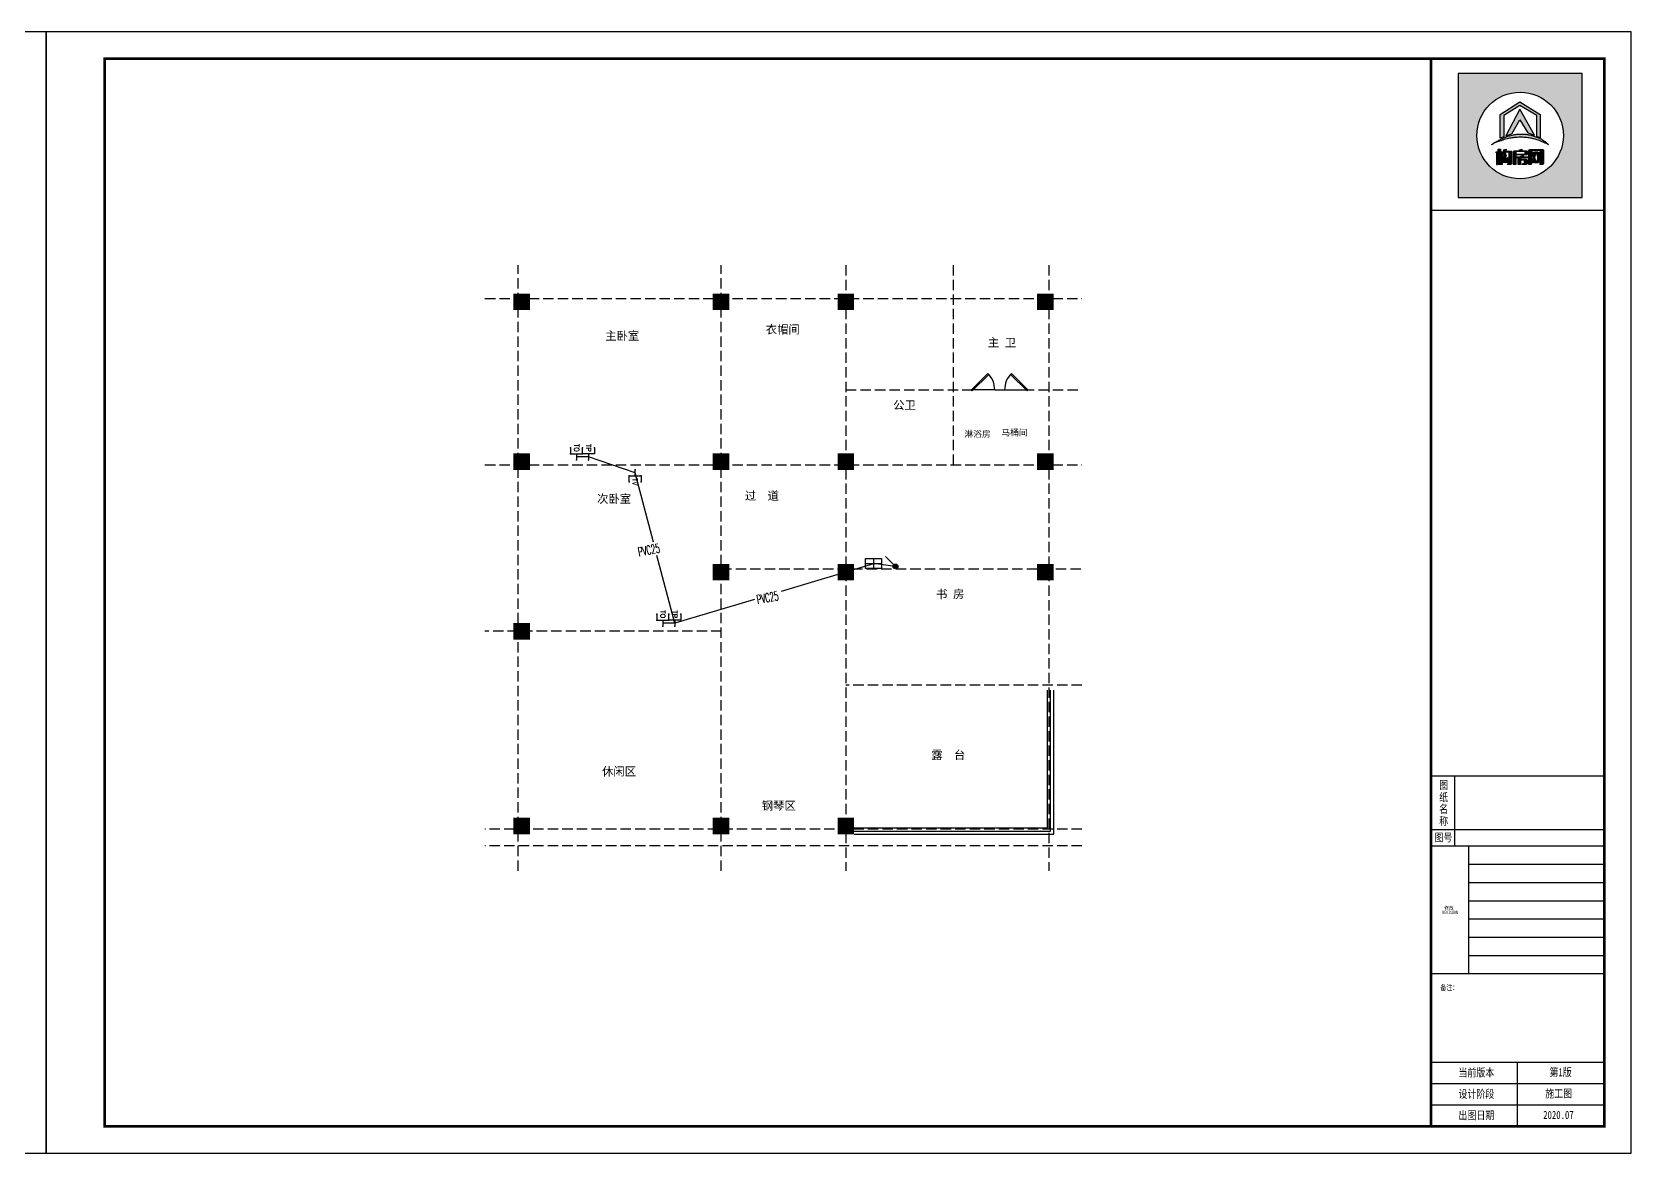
# Model space of a CAD drawing. Header units: millimetres. Extents: x -807114 to 42513, y -468455 to -61603.
# Drawn here: x 4050 to 42513, y -228981 to -202027 of the extents above; entities that cross this region are included whole.
import ezdxf
from ezdxf.enums import TextEntityAlignment as Align

# ---------------------------------------------------------------- set-up
doc = ezdxf.new("R2010")
doc.units = ezdxf.units.MM
doc.header["$LTSCALE"] = 1000
doc.linetypes.add('DASH', pattern=[0.35, 0.25, -0.1])
for name, color, linetype in [('EQUIP-箱柜', 3, 'Continuous'), ('EQUIP-通讯', 3, 'Continuous'), ('FF-FIXT', 31, 'Continuous'), ('KL截面', 30, 'Continuous'), ('LWIRE', 4, 'Continuous'), ('PUB_TEXT', 3, 'Continuous'), ('PUB_TITLE', 4, 'Continuous'), ('TEL_TEXT', 7, 'Continuous'), ('WIRE-照明', 230, 'Continuous'), ('建-窗', 4, 'Continuous'), ('建-轴', 1, 'Continuous')]:
    doc.layers.add(name, color=color, linetype=linetype)
doc.styles.add('_TCH_LABEL', font='COMPLEX', dxfattribs={"bigfont": 'GBCBIG'})
doc.styles.add('_TEL_DIM', font='SIMPLEX', dxfattribs={"width": 0.8, "height": 3.5, "bigfont": 'HZTXT'})
doc.styles.add('D', font='simhei.ttf', dxfattribs={"width": 0.75, "height": 7})
doc.styles.add('ZDBOX', font='simsun.ttc', dxfattribs={"width": 0.7})
doc.styles.add('宋体', font='simsun.ttc', dxfattribs={"width": 0.8})

# ---------------------------------------------------------------- blocks, each defined once
blk = doc.blocks.new('sadasfafa')
h = blk.add_hatch(color=252)
h.dxf.hatch_style = 1
h.paths.add_polyline_path([(1853311, -2488040), (1853311, -2490368), (1855639, -2490368), (1855639, -2488040)])
h.paths.add_polyline_path([(1855286, -2489204, 1), (1853664, -2489204, 1)], flags=16)
edge = h.paths.add_edge_path(flags=0)
edge.add_spline(control_points=[(1853945, -2489376), (1853935, -2489385), (1854022, -2489327), (1854064, -2489324), (1854178, -2489280), (1854273, -2489257), (1854375, -2489242), (1854470, -2489236), (1854555, -2489239), (1854630, -2489250), (1854700, -2489259), (1854781, -2489280), (1854854, -2489303), (1854917, -2489335), (1854967, -2489354), (1854993, -2489368), (1855014, -2489382), (1854982, -2489354), (1854965, -2489332), (1854910, -2489297), (1854854, -2489260), (1854784, -2489234), (1854713, -2489206), (1854640, -2489189), (1854569, -2489179), (1854497, -2489176), (1854414, -2489178), (1854321, -2489198), (1854229, -2489222), (1854147, -2489257), (1854080, -2489292), (1854021, -2489325), (1853977, -2489352), (1853953, -2489369), (1853945, -2489376)], knot_values=[0, 0, 0, 0, 114.670179, 423.637006, 763.89867, 1083.683754, 1343.405239, 1688.07646, 1952.326814, 2113.699055, 2375.693807, 2595.188681, 2872.839541, 3068.155951, 3238.592156, 3348.056762, 3361.095167, 3431.805845, 3527.265261, 3733.200323, 3952.805082, 4160.23278, 4398.128766, 4650.488133, 4837.16968, 5050.428326, 5308.684497, 5588.159898, 5913.430939, 6163.12325, 6398.139207, 6601.625078, 6772.549769, 6871.149972, 6871.149972, 6871.149972, 6871.149972], degree=3, periodic=1)
h.paths.add_polyline_path([(1854530, -2489580), (1854534, -2489580), (1854534, -2489603), (1854618, -2489603), (1854618, -2489621), (1854481, -2489621), (1854481, -2489650), (1854589, -2489650), (1854599, -2489656), (1854606, -2489666), (1854606, -2489733), (1854600, -2489742), (1854590, -2489750), (1854506, -2489750), (1854514, -2489740), (1854518, -2489731), (1854552, -2489731), (1854558, -2489728), (1854560, -2489721), (1854560, -2489675), (1854558, -2489670), (1854553, -2489667), (1854481, -2489667), (1854481, -2489750), (1854436, -2489750), (1854436, -2489626), (1854433, -2489621), (1854406, -2489621), (1854406, -2489603), (1854488, -2489603), (1854488, -2489590)], flags=0)
h.paths.add_polyline_path([(1854486, -2489468), (1854506, -2489461), (1854506, -2489485), (1854510, -2489489), (1854601, -2489489), (1854609, -2489494), (1854615, -2489502), (1854615, -2489556), (1854607, -2489564), (1854599, -2489569), (1854401, -2489569), (1854394, -2489573), (1854394, -2489750), (1854349, -2489750), (1854349, -2489504), (1854355, -2489495), (1854367, -2489489), (1854462, -2489489), (1854462, -2489474)], flags=0)
h.paths.add_polyline_path([(1854394, -2489554), (1854394, -2489512), (1854404, -2489506), (1854562, -2489506), (1854570, -2489513), (1854570, -2489554)], flags=0)
h.paths.add_polyline_path([(1854214, -2489569), (1854203, -2489632), (1854193, -2489683), (1854194, -2489689), (1854218, -2489689), (1854220, -2489683), (1854214, -2489633), (1854254, -2489614), (1854263, -2489686), (1854263, -2489700), (1854255, -2489709), (1854159, -2489709), (1854150, -2489702), (1854148, -2489692), (1854173, -2489569)], flags=0)
h.paths.add_polyline_path([(1854187, -2489466), (1854213, -2489458), (1854207, -2489496), (1854296, -2489496), (1854305, -2489498), (1854312, -2489505), (1854314, -2489513), (1854314, -2489733), (1854310, -2489741), (1854301, -2489750), (1854231, -2489750), (1854238, -2489741), (1854243, -2489730), (1854261, -2489730), (1854268, -2489727), (1854270, -2489720), (1854270, -2489531), (1854270, -2489526), (1854267, -2489521), (1854260, -2489516), (1854202, -2489516), (1854201, -2489534), (1854196, -2489558), (1854150, -2489558), (1854159, -2489535), (1854165, -2489504), (1854167, -2489471)], flags=0)
h.paths.add_polyline_path([(1854140, -2489544), (1854140, -2489750), (1854114, -2489750), (1854114, -2489544)], flags=0)
h.paths.add_polyline_path([(1854056, -2489544), (1854053, -2489750), (1854031, -2489750), (1854031, -2489544)], flags=0)
h.paths.add_polyline_path([(1854107, -2489459), (1854107, -2489508), (1854139, -2489508), (1854139, -2489527), (1854107, -2489527), (1854107, -2489750), (1854062, -2489750), (1854062, -2489527), (1854029, -2489527), (1854029, -2489508), (1854062, -2489508), (1854062, -2489459)], flags=0)
h.paths.add_polyline_path([(1854209, -2489211), (1854471, -2488714), (1854743, -2489200), (1854618, -2489155), (1854470, -2488913), (1854318, -2489172)], flags=0)
h.paths.add_polyline_path([(1854102, -2488808), (1854470, -2488575), (1854848, -2488810), (1854848, -2489247), (1854790, -2489223), (1854790, -2488832), (1854471, -2488643), (1854168, -2488829), (1854168, -2489231), (1854102, -2489257)], flags=0)
h.paths.add_polyline_path([(1854685, -2489750), (1854641, -2489750), (1854641, -2489488), (1854641, -2489484), (1854646, -2489475), (1854656, -2489467), (1854898, -2489467), (1854907, -2489471), (1854916, -2489478), (1854916, -2489731), (1854908, -2489743), (1854902, -2489750), (1854847, -2489750), (1854858, -2489732), (1854866, -2489731), (1854869, -2489724), (1854869, -2489718), (1854867, -2489718), (1854836, -2489718), (1854826, -2489684), (1854814, -2489718), (1854746, -2489718), (1854736, -2489684), (1854722, -2489718), (1854689, -2489718), (1854689, -2489709), (1854691, -2489709), (1854720, -2489621), (1854685, -2489512)], flags=0)
h.paths.add_polyline_path([(1854779, -2489518), (1854809, -2489621), (1854781, -2489709), (1854777, -2489709), (1854750, -2489621), (1854775, -2489518)], flags=0)
h = blk.add_hatch(color=7)
h.dxf.hatch_style = 1
h.paths.add_polyline_path([(1854102, -2489257), (1854168, -2489231), (1854168, -2488829), (1854471, -2488643), (1854790, -2488832), (1854790, -2489223), (1854848, -2489247), (1854848, -2488810), (1854470, -2488575), (1854102, -2488808)])
h = blk.add_hatch(color=7)
h.dxf.hatch_style = 1
h.paths.add_polyline_path([(1854318, -2489172), (1854470, -2488913), (1854618, -2489155), (1854743, -2489200), (1854471, -2488714), (1854209, -2489211)])
h = blk.add_hatch(color=7)
h.dxf.hatch_style = 1
edge = h.paths.add_edge_path()
edge.add_spline(control_points=[(1853945, -2489376), (1853953, -2489369), (1853977, -2489352), (1854021, -2489325), (1854080, -2489292), (1854147, -2489257), (1854229, -2489222), (1854321, -2489198), (1854414, -2489178), (1854497, -2489176), (1854569, -2489179), (1854640, -2489189), (1854713, -2489206), (1854784, -2489234), (1854854, -2489260), (1854910, -2489297), (1854965, -2489332), (1854982, -2489354), (1855014, -2489382), (1854993, -2489368), (1854967, -2489354), (1854917, -2489335), (1854854, -2489303), (1854781, -2489280), (1854700, -2489259), (1854630, -2489250), (1854555, -2489239), (1854470, -2489236), (1854375, -2489242), (1854273, -2489257), (1854178, -2489280), (1854064, -2489324), (1854022, -2489327), (1853935, -2489385), (1853945, -2489376)], knot_values=[0, 0, 0, 0, 98.600203, 269.524894, 473.010766, 708.026723, 957.719033, 1282.990074, 1562.465475, 1820.721647, 2033.980292, 2220.661839, 2473.021206, 2710.917192, 2918.34489, 3137.949649, 3343.884711, 3439.344127, 3510.054805, 3523.09321, 3632.557816, 3802.994021, 3998.310431, 4275.961291, 4495.456165, 4757.450917, 4918.823158, 5183.073513, 5527.744733, 5787.466218, 6107.251302, 6447.512966, 6756.479793, 6871.149972, 6871.149972, 6871.149972, 6871.149972], degree=3, periodic=1)
h = blk.add_hatch(color=7)
h.dxf.hatch_style = 1
h.paths.add_polyline_path([(1854062, -2489459), (1854062, -2489508), (1854029, -2489508), (1854029, -2489527), (1854062, -2489527), (1854062, -2489750), (1854107, -2489750), (1854107, -2489527), (1854139, -2489527), (1854139, -2489508), (1854107, -2489508), (1854107, -2489459)])
h = blk.add_hatch(color=7)
h.dxf.hatch_style = 1
h.paths.add_polyline_path([(1854031, -2489544), (1854031, -2489750), (1854053, -2489750), (1854056, -2489544)])
h = blk.add_hatch(color=7)
h.dxf.hatch_style = 1
h.paths.add_polyline_path([(1854114, -2489544), (1854114, -2489750), (1854140, -2489750), (1854140, -2489544)])
h = blk.add_hatch(color=7)
h.dxf.hatch_style = 1
h.paths.add_polyline_path([(1854173, -2489569), (1854148, -2489692), (1854150, -2489702), (1854159, -2489709), (1854255, -2489709), (1854263, -2489700), (1854263, -2489686), (1854254, -2489614), (1854214, -2489633), (1854220, -2489683), (1854218, -2489689), (1854194, -2489689), (1854193, -2489683), (1854203, -2489632), (1854214, -2489569)])
h = blk.add_hatch(color=7)
h.dxf.hatch_style = 1
h.paths.add_polyline_path([(1854167, -2489471), (1854165, -2489504), (1854159, -2489535), (1854150, -2489558), (1854196, -2489558), (1854201, -2489534), (1854202, -2489516), (1854260, -2489516), (1854267, -2489521), (1854270, -2489526), (1854270, -2489531), (1854270, -2489720), (1854268, -2489727), (1854261, -2489730), (1854243, -2489730), (1854238, -2489741), (1854231, -2489750), (1854301, -2489750), (1854310, -2489741), (1854314, -2489733), (1854314, -2489513), (1854312, -2489505), (1854305, -2489498), (1854296, -2489496), (1854207, -2489496), (1854213, -2489458), (1854187, -2489466)])
h = blk.add_hatch(color=7)
h.dxf.hatch_style = 1
h.paths.add_polyline_path([(1854462, -2489474), (1854462, -2489489), (1854367, -2489489), (1854355, -2489495), (1854349, -2489504), (1854349, -2489750), (1854394, -2489750), (1854394, -2489573), (1854401, -2489569), (1854599, -2489569), (1854607, -2489564), (1854615, -2489556), (1854615, -2489502), (1854609, -2489494), (1854601, -2489489), (1854510, -2489489), (1854506, -2489485), (1854506, -2489461), (1854486, -2489468)])
h.paths.add_polyline_path([(1854394, -2489554), (1854394, -2489512), (1854404, -2489506), (1854562, -2489506), (1854570, -2489513), (1854570, -2489554)], flags=16)
h = blk.add_hatch(color=7)
h.dxf.hatch_style = 1
h.paths.add_polyline_path([(1854488, -2489590), (1854488, -2489603), (1854406, -2489603), (1854406, -2489621), (1854433, -2489621), (1854436, -2489626), (1854436, -2489750), (1854481, -2489750), (1854481, -2489667), (1854553, -2489667), (1854558, -2489670), (1854560, -2489675), (1854560, -2489721), (1854558, -2489728), (1854552, -2489731), (1854518, -2489731), (1854514, -2489740), (1854506, -2489750), (1854590, -2489750), (1854600, -2489742), (1854606, -2489733), (1854606, -2489666), (1854599, -2489656), (1854589, -2489650), (1854481, -2489650), (1854481, -2489621), (1854618, -2489621), (1854618, -2489603), (1854534, -2489603), (1854534, -2489580), (1854530, -2489580)])
h = blk.add_hatch(color=7)
h.dxf.hatch_style = 1
h.paths.add_polyline_path([(1854685, -2489512), (1854685, -2489493), (1854693, -2489483), (1854862, -2489483), (1854869, -2489491), (1854869, -2489724), (1854866, -2489731), (1854858, -2489732), (1854847, -2489750), (1854902, -2489750), (1854908, -2489743), (1854916, -2489731), (1854916, -2489478), (1854907, -2489471), (1854898, -2489467), (1854656, -2489467), (1854646, -2489475), (1854641, -2489484), (1854641, -2489488), (1854641, -2489750), (1854685, -2489750)])
h = blk.add_hatch(color=7)
h.dxf.hatch_style = 1
h.paths.add_polyline_path([(1854866, -2489709), (1854840, -2489621), (1854866, -2489512), (1854836, -2489512), (1854824, -2489558), (1854808, -2489512), (1854745, -2489512), (1854734, -2489557), (1854719, -2489512), (1854689, -2489512), (1854720, -2489621), (1854691, -2489709), (1854689, -2489709), (1854689, -2489710), (1854689, -2489718), (1854722, -2489718), (1854736, -2489684), (1854746, -2489718), (1854814, -2489718), (1854826, -2489684), (1854836, -2489718), (1854867, -2489718), (1854867, -2489709)])
h.paths.add_polyline_path([(1854779, -2489518), (1854809, -2489621), (1854781, -2489709), (1854777, -2489709), (1854750, -2489621), (1854775, -2489518)], flags=16)
for points in [[(1855639, -2488040), (1853311, -2488040), (1853311, -2490368), (1855639, -2490368)], [(1854102, -2489257), (1854102, -2488808), (1854470, -2488575), (1854848, -2488810), (1854848, -2489247), (1854790, -2489223), (1854790, -2488832), (1854471, -2488643), (1854168, -2488829), (1854168, -2489231)], [(1854209, -2489211), (1854318, -2489172), (1854470, -2488913), (1854618, -2489155), (1854743, -2489200), (1854471, -2488714)], [(1854062, -2489459), (1854107, -2489459), (1854107, -2489508), (1854139, -2489508), (1854139, -2489527), (1854107, -2489527), (1854107, -2489750), (1854062, -2489750), (1854062, -2489527), (1854029, -2489527), (1854029, -2489508), (1854062, -2489508)], [(1854056, -2489544), (1854031, -2489544), (1854031, -2489750), (1854053, -2489750)], [(1854114, -2489544), (1854140, -2489544), (1854140, -2489750), (1854114, -2489750)], [(1854462, -2489474), (1854486, -2489468), (1854506, -2489461), (1854506, -2489485), (1854510, -2489489), (1854601, -2489489), (1854609, -2489494), (1854615, -2489502), (1854615, -2489556), (1854607, -2489564), (1854599, -2489569), (1854401, -2489569), (1854394, -2489573), (1854394, -2489750), (1854349, -2489750), (1854349, -2489504), (1854355, -2489495), (1854367, -2489489), (1854462, -2489489)], [(1854394, -2489554), (1854570, -2489554), (1854570, -2489513), (1854562, -2489506), (1854404, -2489506), (1854394, -2489512)], [(1854488, -2489590), (1854530, -2489580), (1854534, -2489580), (1854534, -2489603), (1854618, -2489603), (1854618, -2489621), (1854481, -2489621), (1854481, -2489650), (1854589, -2489650), (1854599, -2489656), (1854606, -2489666), (1854606, -2489733), (1854600, -2489742), (1854590, -2489750), (1854506, -2489750), (1854514, -2489740), (1854518, -2489731), (1854552, -2489731), (1854558, -2489728), (1854560, -2489721), (1854560, -2489675), (1854558, -2489670), (1854553, -2489667), (1854481, -2489667), (1854481, -2489750), (1854436, -2489750), (1854436, -2489626), (1854433, -2489621), (1854406, -2489621), (1854406, -2489603), (1854488, -2489603)], [(1854641, -2489750), (1854641, -2489488), (1854641, -2489484), (1854646, -2489475), (1854656, -2489467), (1854898, -2489467), (1854907, -2489471), (1854916, -2489478), (1854916, -2489731), (1854908, -2489743), (1854902, -2489750), (1854847, -2489750), (1854858, -2489732), (1854866, -2489731), (1854869, -2489724), (1854869, -2489491), (1854862, -2489483), (1854693, -2489483), (1854685, -2489493), (1854685, -2489750)], [(1854775, -2489518), (1854779, -2489518), (1854809, -2489621), (1854781, -2489709), (1854777, -2489709), (1854750, -2489621)]]:
    blk.add_lwpolyline(points, close=True)
for points in [[(1854173, -2489569), (1854214, -2489569), (1854203, -2489632), (1854193, -2489683), (1854194, -2489689), (1854218, -2489689), (1854220, -2489683), (1854214, -2489633), (1854254, -2489614), (1854263, -2489686), (1854263, -2489700), (1854255, -2489709), (1854159, -2489709), (1854150, -2489702), (1854148, -2489692), (1854173, -2489569)], [(1854167, -2489471), (1854187, -2489466), (1854213, -2489458), (1854207, -2489496), (1854296, -2489496), (1854305, -2489498), (1854312, -2489505), (1854314, -2489513), (1854314, -2489733), (1854310, -2489741), (1854301, -2489750), (1854231, -2489750), (1854238, -2489741), (1854243, -2489730), (1854261, -2489730), (1854268, -2489727), (1854270, -2489720), (1854270, -2489531), (1854270, -2489526), (1854267, -2489521), (1854260, -2489516), (1854202, -2489516), (1854201, -2489534), (1854196, -2489558), (1854150, -2489558), (1854150, -2489558), (1854159, -2489535), (1854165, -2489504), (1854167, -2489471)], [(1854866, -2489709), (1854866, -2489709), (1854867, -2489709), (1854867, -2489718), (1854836, -2489718), (1854826, -2489684), (1854814, -2489718), (1854746, -2489718), (1854736, -2489684), (1854722, -2489718), (1854689, -2489718), (1854689, -2489710), (1854689, -2489709), (1854691, -2489709), (1854720, -2489621), (1854689, -2489512)]]:
    blk.add_lwpolyline(points)
at = {"color": 7}
blk.add_lwpolyline([(1854689, -2489512), (1854719, -2489512), (1854734, -2489557), (1854745, -2489512), (1854808, -2489512), (1854824, -2489558), (1854836, -2489512), (1854866, -2489512), (1854840, -2489621), (1854866, -2489709)], dxfattribs=at)
blk.add_circle((1854475, -2489204), 811)
at = {"start_tangent": (-0.74079, -0.671736), "end_tangent": (-0.74079, -0.671736)}
blk.add_spline([(1853945, -2489376), (1853977, -2489357), (1854071, -2489318), (1854178, -2489282), (1854280, -2489257), (1854365, -2489245), (1854479, -2489238), (1854566, -2489241), (1854619, -2489248), (1854704, -2489261), (1854775, -2489279), (1854861, -2489308), (1854920, -2489335), (1854972, -2489357), (1855003, -2489375), (1855007, -2489377), (1854990, -2489361), (1854968, -2489339), (1854913, -2489299), (1854851, -2489261), (1854787, -2489235), (1854714, -2489208), (1854633, -2489189), (1854572, -2489180), (1854501, -2489177), (1854416, -2489181), (1854326, -2489198), (1854222, -2489227), (1854146, -2489259), (1854077, -2489294), (1854019, -2489327), (1853971, -2489357), (1853945, -2489376)], degree=3, dxfattribs=at)
blk = doc.blocks.new('$equip$00001674')
for p, q in [((-0.5, 0.5), (-0.5, 1)), ((0.5, 0.5), (-0.5, 0.5)), ((0, 0.5), (0, 0)), ((0.5, 1), (0.5, 0.5))]:
    blk.add_line(p, q)
for p in [(-0.5, 1), (-0.5, 0.5), (0, 0), (0.5, 1), (0.5, 0.5)]:
    blk.add_point(p)
at = {"style": '_TCH_LABEL', "flags": 8}
blk.add_attdef('$TEXT$', text='', height=0.4, dxfattribs=at).set_placement((0, 1), align=Align.MIDDLE_CENTER)
at = {"style": '_TCH_LABEL', "flags": 9}
blk.add_attdef('A', (0, 0), '', height=0.00002, dxfattribs=at)
blk = doc.blocks.new('$equip$00001382')
for p, q in [((-0.5, 0.5), (-0.5, 1)), ((0.5, 0.5), (-0.5, 0.5)), ((0, 0.5), (0, 0)), ((0.5, 1), (0.5, 0.5))]:
    blk.add_line(p, q)
for p in [(-0.5, 1), (0, 0.5), (0, 0), (0.5, 1)]:
    blk.add_point(p)
at = {"style": '_TCH_LABEL', "flags": 8}
blk.add_attdef('$TEXT$', text='', height=0.4, dxfattribs=at).set_placement((0, 1), align=Align.MIDDLE_CENTER)
at = {"style": '_TCH_LABEL', "flags": 9}
blk.add_attdef('A', (0, 0), '', height=0.00002, dxfattribs=at)

msp = doc.modelspace()

# ---------------------------------------------------------------- hatches: boundary and pattern name
h = msp.add_hatch(color=251)
h.dxf.hatch_style = 1
h.paths.add_polyline_path([(15626.5, -208714.8), (16026.5, -208714.8), (16026.5, -208314.8), (15626.5, -208314.8)])
h = msp.add_hatch(color=251)
h.dxf.hatch_style = 1
h.paths.add_polyline_path([(20426.5, -208714.8), (20826.5, -208714.8), (20826.5, -208314.8), (20426.5, -208314.8)])
h = msp.add_hatch(color=251)
h.dxf.hatch_style = 1
h.paths.add_polyline_path([(23426.5, -208714.8), (23826.5, -208714.8), (23826.5, -208314.8), (23426.5, -208314.8)])
h = msp.add_hatch(color=251)
h.dxf.hatch_style = 1
h.paths.add_polyline_path([(28226.5, -208714.8), (28626.5, -208714.8), (28626.5, -208314.8), (28226.5, -208314.8)])
h = msp.add_hatch(color=251)
h.dxf.hatch_style = 1
h.paths.add_polyline_path([(15626.5, -212154.8), (16026.5, -212154.8), (16026.5, -212554.8), (15626.5, -212554.8)])
h = msp.add_hatch(color=251)
h.dxf.hatch_style = 1
h.paths.add_polyline_path([(20426.5, -212154.8), (20426.5, -212554.8), (20826.5, -212554.8), (20826.5, -212154.8)])
h = msp.add_hatch(color=251)
h.dxf.hatch_style = 1
h.paths.add_polyline_path([(23426.5, -212154.8), (23426.5, -212554.8), (23826.5, -212554.8), (23826.5, -212154.8)])
h = msp.add_hatch(color=251)
h.dxf.hatch_style = 1
h.paths.add_polyline_path([(28226.5, -212154.8), (28626.5, -212154.8), (28626.5, -212554.8), (28226.5, -212554.8)])
h = msp.add_hatch(color=251)
h.dxf.hatch_style = 1
h.paths.add_polyline_path([(20426.5, -214814.8), (20426.5, -215214.8), (20826.5, -215214.8), (20826.5, -214814.8)])
h = msp.add_hatch(color=251)
h.dxf.hatch_style = 1
h.paths.add_polyline_path([(23426.5, -214814.8), (23426.5, -215214.8), (23826.5, -215214.8), (23826.5, -214814.8)])
h = msp.add_hatch(color=251)
h.dxf.hatch_style = 1
h.paths.add_polyline_path([(28226.5, -214814.8), (28626.5, -214814.8), (28626.5, -215214.8), (28226.5, -215214.8)])
h = msp.add_hatch(color=251)
h.dxf.hatch_style = 1
h.paths.add_polyline_path([(15626.5, -216234.8), (16026.5, -216234.8), (16026.5, -216634.8), (15626.5, -216634.8)])
h = msp.add_hatch(color=251)
h.dxf.hatch_style = 1
h.paths.add_polyline_path([(15626.5, -220914.8), (15626.5, -221314.8), (16026.5, -221314.8), (16026.5, -220914.8)])
h = msp.add_hatch(color=251)
h.dxf.hatch_style = 1
h.paths.add_polyline_path([(20426.5, -220914.8), (20426.5, -221314.8), (20826.5, -221314.8), (20826.5, -220914.8)])
h = msp.add_hatch(color=251)
h.dxf.hatch_style = 1
h.paths.add_polyline_path([(23426.5, -220914.8), (23426.5, -221314.8), (23826.5, -221314.8), (23826.5, -220914.8)])
at = {"layer": 'LWIRE'}
msp.add_hatch(color=256, dxfattribs=at).paths.add_polyline_path([(24581.5, -214638.1), (24676.8, -214759), (24699.6, -214731.2)])
h = msp.add_hatch(color=256, dxfattribs=at)
edge = h.paths.add_edge_path()
edge.add_arc((24821.1, -214877.2), 57.6, 90, 450)

# ---------------------------------------------------------------- linework, layer by layer
at = {"color": 251}
for p, q in [((27206.6, -210634.8), (26646.6, -210634.8)), ((27446.4, -210634.8), (28006.4, -210634.8))]:
    msp.add_line(p, q, dxfattribs=at)
for p, q in [((38277, -221600.8), (38277, -219916.1)), ((37699.4, -221199.7), (41870.9, -221199.7))]:
    msp.add_line(p, q)
at = {"const_width": 32.1}
for points in [[(37699.4, -206314.3), (41870.9, -206314.3)], [(37699.4, -219916.1), (41870.9, -219916.1)], [(37699.4, -221600.8), (41870.9, -221600.8)], [(37699.4, -224667.2), (41870.9, -224667.2)]]:
    msp.add_lwpolyline(points, dxfattribs=at)
at = {"layer": 'EQUIP-箱柜'}
for p, q in [((24098.6, -214803.9), (24482.6, -214803.9)), ((24290.6, -214683.9), (24290.6, -214923.9))]:
    msp.add_line(p, q, dxfattribs=at)
msp.add_lwpolyline([(24482.6, -214683.9), (24482.6, -214923.9), (24098.6, -214923.9), (24098.6, -214683.9)], close=True, dxfattribs=at)
at = {"layer": 'FF-FIXT', "ltscale": 3}
for points in [[(23826.5, -221314.8), (28626.5, -221314.8), (28626.5, -217854.8)], [(23826.5, -221239.8), (28551.5, -221239.8), (28551.5, -217854.8)], [(23826.5, -221164.8), (28476.5, -221164.8), (28476.5, -217854.8)]]:
    msp.add_lwpolyline(points, dxfattribs=at)
at = {"layer": 'LWIRE'}
msp.add_line((24581.1, -214637.8), (24783.7, -214840.5), dxfattribs=at)
msp.add_circle((24821.1, -214877.2), 57.6, dxfattribs=at)
at = {"layer": 'PUB_TITLE'}
for p, q in [((37699.4, -226799.2), (41870.9, -226799.2)), ((39785.2, -228339.4), (39785.2, -226799.2)), ((37699.4, -227312.6), (41870.9, -227312.6)), ((37699.4, -227826), (41870.9, -227826))]:
    msp.add_line(p, q, dxfattribs=at)
for points in [[(-33730.1, -228981.2), (4391.3, -228981.2), (4391.3, -202026.7), (-33730.1, -202026.7)], [(4391.3, -228981.2), (42512.7, -228981.2), (42512.7, -202026.7), (4391.3, -202026.7)], [(5797.7, -228339.4), (41870.9, -228339.4), (41870.9, -202668.4), (5797.7, -202668.4)]]:
    msp.add_lwpolyline(points, close=True, dxfattribs=at)
at = {"layer": 'PUB_TITLE', "const_width": 64.2}
msp.add_lwpolyline([(5797.7, -228339.4), (41870.9, -228339.4), (41870.9, -202668.4), (5797.7, -202668.4)], close=True, dxfattribs=at)
msp.add_lwpolyline([(37699.4, -228339.4), (37699.4, -202668.4)], dxfattribs=at)
at = {"layer": 'PUB_TITLE'}
msp.add_lwpolyline([(37699.4, -224667.2), (41870.9, -224667.2)], dxfattribs=at)
for points in [[(38607, -221600.8), (38607, -221600.8), (38607, -224647.9), (38607, -224647.9)], [(38607, -222038.8), (38607, -222038.8), (41038.1, -222038.8), (41870.9, -222038.8)], [(38607, -222476.9), (38607, -222476.9), (41038.1, -222476.9), (41870.9, -222476.9)], [(38607, -222914.9), (38607, -222914.9), (41038.1, -222914.9), (41870.9, -222914.9)], [(38607, -223353), (38607, -223353), (41038.1, -223353), (41870.9, -223353)], [(38607, -223791.1), (38607, -223791.1), (41038.1, -223791.1), (41870.9, -223791.1)], [(38607, -224229.1), (38607, -224229.1), (41038.1, -224229.1), (41870.9, -224229.1)]]:
    msp.add_open_spline(points, degree=3, dxfattribs=at)
at = {"layer": 'WIRE-照明'}
for p, q in [((17438.5, -212242.7), (17150.5, -212242.9)), ((18555.4, -212626.7), (17438.5, -212242.7)), ((18997.4, -214294.7), (18555.4, -212626.7)), ((19513.7, -216242.7), (19081.2, -214611)), ((24290.6, -214814.8), (22074.3, -215477.3)), ((24824.7, -214882), (24290.6, -214803.9)), ((21428.6, -215670.3), (19513.7, -216242.7)), ((19513.7, -216242.7), (19225.7, -216242.9))]:
    msp.add_line(p, q, dxfattribs=at)
at = {"layer": '建-窗'}
for points in [[(26646.6, -210634.8), (27042.2, -210239.2), (27063.5, -210260.4), (26667.8, -210656)], [(28006.4, -210634.8), (27610.8, -210239.2), (27589.6, -210260.4), (27985.2, -210656)]]:
    msp.add_lwpolyline(points, close=True, dxfattribs=at)
for centre, start, end in [((26681.7, -210620.9), 358.48663, 46.63693), ((27971.3, -210620.9), 133.36307, 181.51337)]:
    msp.add_arc(centre, 525.1, start, end, dxfattribs=at)
at = {"layer": '建-轴', "linetype": 'DASH'}
for p, q in [((15746.5, -222194.8), (15746.5, -207634.8)), ((20626.5, -222194.8), (20626.5, -207634.8)), ((23626.5, -207634.8), (23626.5, -222194.8)), ((26206.5, -207634.8), (26206.5, -212434.8)), ((28506.5, -207634.8), (28506.5, -222194.8)), ((14946.5, -208434.8), (29306.5, -208434.8)), ((23626.5, -210634.8), (26646.6, -210634.8)), ((27206.6, -210634.8), (29306.5, -210634.8)), ((14946.5, -212434.8), (29306.5, -212434.8)), ((20626.5, -214934.8), (29306.5, -214934.8)), ((20639.4, -216434.8), (14946.5, -216434.8)), ((29306.5, -217734.8), (23626.5, -217734.8)), ((29306.5, -221194.8), (14946.5, -221194.8)), ((29306.5, -221594.8), (14946.5, -221594.8))]:
    msp.add_line(p, q, dxfattribs=at)

# ---------------------------------------------------------------- block references
at = {"xscale": 1.28304, "yscale": 1.28304, "zscale": 1.28304}
msp.add_blockref('sadasfafa', (-2339520.6, 2989233.6), dxfattribs=at)
at = {"layer": 'EQUIP-通讯'}
ref = msp.add_blockref('$equip$00001674', (17150.5, -212314.8), dxfattribs=dict(at, xscale=-288, yscale=288, zscale=288, rotation=359.9999999999997))
ref.add_attrib('$TEXT$', 'TO', dxfattribs={"layer": '0', "height": 115.2, "rotation": 270, "style": '_TCH_LABEL', "flags": 8}).set_placement((17150.5, -212027.1), align=Align.MIDDLE_CENTER)
ref = msp.add_blockref('$equip$00001382', (17438.5, -212314.6), dxfattribs=dict(at, xscale=288, yscale=288, zscale=288))
ref.add_attrib('$TEXT$', 'TP', dxfattribs={"layer": '0', "height": 115.2, "rotation": 270, "style": '_TCH_LABEL', "flags": 8}).set_placement((17438.5, -212026.9), align=Align.MIDDLE_CENTER)
ref = msp.add_blockref('$equip$00001674', (18555.4, -212554.8), dxfattribs=dict(at, xscale=288, yscale=288, zscale=288, rotation=180.0000000000006))
ref.add_attrib('$TEXT$', 'TV', dxfattribs={"layer": '0', "height": 115.2, "rotation": 270, "style": '_TCH_LABEL', "flags": 8}).set_placement((18555.4, -212842.5), align=Align.MIDDLE_CENTER)
ref = msp.add_blockref('$equip$00001674', (19225.7, -216314.8), dxfattribs=dict(at, xscale=-288, yscale=288, zscale=288, rotation=359.9999999999997))
ref.add_attrib('$TEXT$', 'TO', dxfattribs={"layer": '0', "height": 115.2, "rotation": 270, "style": '_TCH_LABEL', "flags": 8}).set_placement((19225.7, -216027.1), align=Align.MIDDLE_CENTER)
ref = msp.add_blockref('$equip$00001382', (19513.7, -216314.6), dxfattribs=dict(at, xscale=288, yscale=288, zscale=288))
ref.add_attrib('$TEXT$', 'TP', dxfattribs={"layer": '0', "height": 115.2, "rotation": 270, "style": '_TCH_LABEL', "flags": 8}).set_placement((19513.7, -216026.9), align=Align.MIDDLE_CENTER)

# ---------------------------------------------------------------- texts
at = {"style": 'ZDBOX', "width": 0.8}
for s, height, p in [('纸', 192.5, (38005.5, -220421.3)), ('图', 192.5, (38005.5, -220130.8)), ('名', 192.5, (38005.5, -220701.9)), ('称', 192.5, (38005.5, -220997)), ('图号', 192.53, (38001.6, -221394.1)), ('备注：', 128.35, (38142.7, -224997.8))]:
    msp.add_text(s, height=height, dxfattribs=at).set_placement(p, align=Align.MIDDLE)
for s, p in [('当前版本', (38362, -227143.9)), ('第1版', (40550.5, -227135.1)), ('设计阶段', (38362, -227657.3)), ('施工图', (40449.9, -227648.5)), ('出图日期', (38362, -228170.8)), ('2020.07', (40399.7, -228162))]:
    msp.add_text(s, height=192.53, dxfattribs=at).set_placement(p)
at = {"layer": 'KL截面', "linetype": 'ByBlock', "style": 'D'}
for s, height, p in [('主卧室', 200, (17838.3, -209433.1)), ('衣帽间', 200, (21699.9, -209279)), ('主 卫', 200, (27041.6, -209596.3)), ('公卫', 200, (24766, -211099.7)), ('淋浴房', 150, (26480.8, -211768.6)), ('马桶间', 150, (27369.7, -211733.7)), ('过  道', 200, (21198.1, -213279.5)), (' 次卧室', 200, (17506.8, -213352.2)), ('书 房', 200, (25797, -215642.6)), ('露  台', 200, (25682.5, -219510)), ('休闲区', 200, (17761.9, -219907.7)), ('钢琴区', 200, (21604.2, -220730.5))]:
    msp.add_text(s, height=height, dxfattribs=at).set_placement(p)
at = {"layer": 'PUB_TEXT', "color": 8, "style": '宋体'}
msp.add_text('修改', height=81.59, dxfattribs=at).set_placement((38018.5, -223128.7))
at = {"layer": 'PUB_TEXT', "color": 8, "style": '宋体', "width": 0.7}
msp.add_text('REVISION', height=81.59, dxfattribs=at).set_placement((37974, -223262.5), align=Align.BOTTOM_LEFT)
at = {"layer": 'TEL_TEXT', "style": '_TEL_DIM', "width": 0.564706}
for p in [(18650.2, -214638.5, 0), (21505.8, -215783.6, 0)]:
    msp.add_text('PVC25', height=217.6, rotation=10.88803, dxfattribs=at).set_placement(p)

doc.saveas('drawing.dxf')
